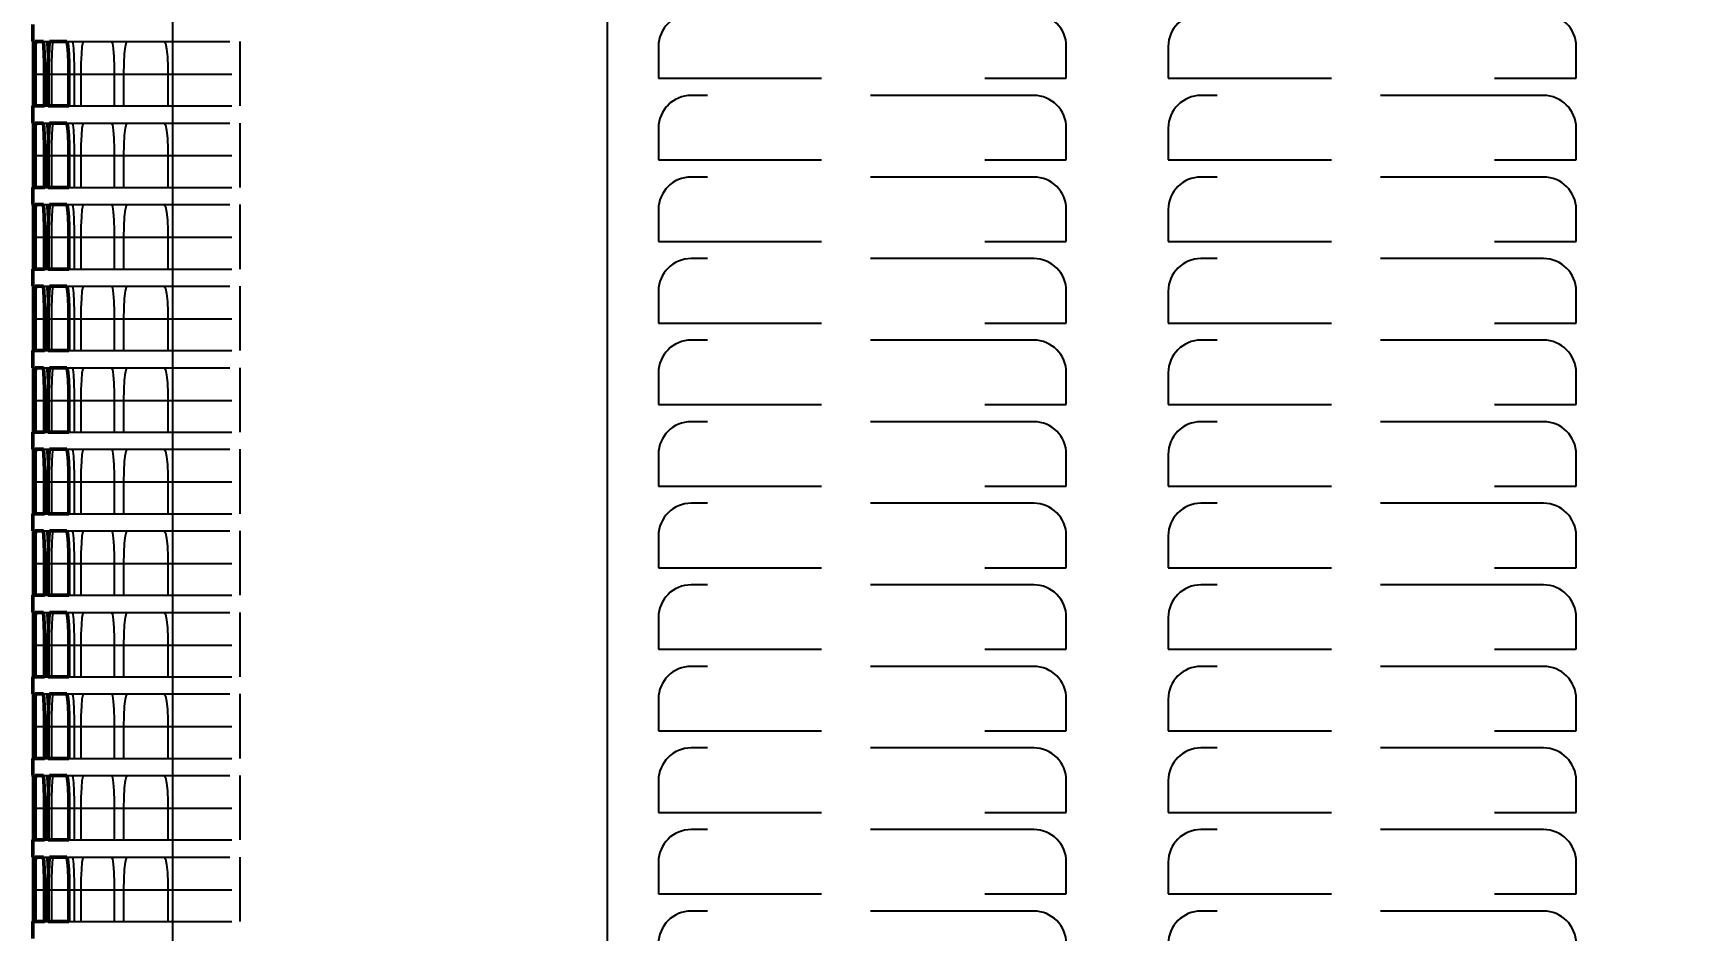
# Model space of a CAD drawing. Header units: inches. Extents: x -0.3 to 42.3, y 0 to 41.9.
# Drawn here: x -0.27 to 9.81, y 26.13 to 31.63 of the extents above; entities that cross this region are included whole.
import ezdxf

# ---------------------------------------------------------------- set-up
doc = ezdxf.new("R2010")
doc.units = ezdxf.units.IN
doc.header["$MEASUREMENT"] = 0
doc.linetypes.add('Dashed', pattern=[2, 1, -1])
for name, color, linetype, lineweight in [('AM_0', 7, 'Continuous', 50), ('AM_4', 3, 'Continuous', 25), ('AM_5', 3, 'Continuous', 25), ('AM_9', 6, 'Dashed', 25)]:
    doc.layers.add(name, color=color, linetype=linetype, lineweight=lineweight)
doc.dimstyles.get("Standard").update_dxf_attribs({"dimtxt": 0.18, "dimasz": 0.18, "dimexe": 0.18, "dimexo": 0.0625, "dimgap": 0.09, "dimtad": 0, "dimtih": 1, "dimtoh": 1, "dimdec": 4, "dimzin": 0, "dimdsep": 46, "dimtxsty": 'Standard', "dimcen": 0.09, "dimadec": 0, "dimazin": 0, "dimtfac": 1, "dimtdec": 4, "dimtofl": 0, "dimtmove": 0, "dimatfit": 3, "dimfxl": 1, "dimtolj": 1, "dimtzin": 0, "dimarcsym": 0})

# ---------------------------------------------------------------- blocks, each defined once
blk = doc.blocks.new('*D1')
at = {"layer": 'AM_5', "color": 0, "lineweight": -2}
for p, q in [((14.375, 41.75), (39.27, 41.75)), ((39.27, 39.75), (39.27, 27.51)), ((39.27, 2), (39.27, 14.24)), ((3.39, 0), (39.27, 0))]:
    blk.add_line(p, q, dxfattribs=at)
at = {"layer": 'AM_5', "color": 0}
for points in [[(39.603, 39.75), (38.937, 39.75), (39.27, 41.75)], [(38.937, 2), (39.603, 2), (39.27, 0)]]:
    blk.add_solid(points, dxfattribs=at)
at = {"layer": 'Defpoints', "color": 0}
for p in [(14.375, 41.75), (3.39, 0), (39.27, 0)]:
    blk.add_point(p, dxfattribs=at)
at = {"layer": 'AM_5', "color": 0, "insert": (39.27, 20.875), "char_height": 2, "attachment_point": 5, "rotation": 90}
blk.add_mtext('\\A1;41.75 in', dxfattribs=at)

msp = doc.modelspace()

# ---------------------------------------------------------------- linework, layer by layer
at = {"layer": 'AM_0'}
for p, q in [((-0.27, 31.686), (-0.27, 31.581)), ((-0.26742, 31.581), (-0.27, 31.581)), ((-0.20582, 31.581), (-0.25626, 31.581)), ((-0.06207, 31.581), (-0.16774, 31.581)), ((-0.26593, 31.186), (-0.26593, 31.381)), ((-0.25913, 31.381), (-0.25913, 31.186)), ((-0.19909, 31.186), (-0.19909, 31.381)), ((-0.17586, 31.381), (-0.17586, 31.186)), ((-0.05007, 31.186), (-0.05007, 31.381)), ((-0.27, 31.186), (-0.26593, 31.186)), ((-0.27, 31.186), (-0.27, 31.081)), ((-0.25913, 31.186), (-0.19909, 31.186)), ((-0.17586, 31.186), (-0.05007, 31.186)), ((-0.26742, 31.081), (-0.27, 31.081)), ((-0.20582, 31.081), (-0.25626, 31.081)), ((-0.06207, 31.081), (-0.16774, 31.081)), ((-0.26593, 30.686), (-0.26593, 30.881)), ((-0.25913, 30.881), (-0.25913, 30.686)), ((-0.19909, 30.686), (-0.19909, 30.881)), ((-0.17586, 30.881), (-0.17586, 30.686)), ((-0.05007, 30.686), (-0.05007, 30.881)), ((-0.27, 30.686), (-0.26593, 30.686)), ((-0.27, 30.686), (-0.27, 30.581)), ((-0.25913, 30.686), (-0.19909, 30.686)), ((-0.17586, 30.686), (-0.05007, 30.686)), ((-0.26742, 30.581), (-0.27, 30.581)), ((-0.20582, 30.581), (-0.25626, 30.581)), ((-0.06207, 30.581), (-0.16774, 30.581)), ((-0.26593, 30.186), (-0.26593, 30.381)), ((-0.25913, 30.381), (-0.25913, 30.186)), ((-0.19909, 30.186), (-0.19909, 30.381)), ((-0.17586, 30.381), (-0.17586, 30.186)), ((-0.05007, 30.186), (-0.05007, 30.381)), ((-0.27, 30.186), (-0.26593, 30.186)), ((-0.27, 30.186), (-0.27, 30.081)), ((-0.25913, 30.186), (-0.19909, 30.186)), ((-0.17586, 30.186), (-0.05007, 30.186)), ((-0.26742, 30.081), (-0.27, 30.081)), ((-0.20582, 30.081), (-0.25626, 30.081)), ((-0.06207, 30.081), (-0.16774, 30.081)), ((-0.26593, 29.686), (-0.26593, 29.881)), ((-0.25913, 29.881), (-0.25913, 29.686)), ((-0.19909, 29.686), (-0.19909, 29.881)), ((-0.17586, 29.881), (-0.17586, 29.686)), ((-0.05007, 29.686), (-0.05007, 29.881)), ((-0.27, 29.686), (-0.26593, 29.686)), ((-0.27, 29.686), (-0.27, 29.581)), ((-0.25913, 29.686), (-0.19909, 29.686)), ((-0.17586, 29.686), (-0.05007, 29.686)), ((-0.26742, 29.581), (-0.27, 29.581)), ((-0.20582, 29.581), (-0.25626, 29.581)), ((-0.06207, 29.581), (-0.16774, 29.581)), ((-0.26593, 29.186), (-0.26593, 29.381)), ((-0.25913, 29.381), (-0.25913, 29.186)), ((-0.19909, 29.186), (-0.19909, 29.381)), ((-0.17586, 29.381), (-0.17586, 29.186)), ((-0.05007, 29.186), (-0.05007, 29.381)), ((-0.27, 29.186), (-0.26593, 29.186)), ((-0.27, 29.186), (-0.27, 29.081)), ((-0.25913, 29.186), (-0.19909, 29.186)), ((-0.17586, 29.186), (-0.05007, 29.186)), ((-0.26742, 29.081), (-0.27, 29.081)), ((-0.20582, 29.081), (-0.25626, 29.081)), ((-0.06207, 29.081), (-0.16774, 29.081)), ((-0.26593, 28.686), (-0.26593, 28.881)), ((-0.25913, 28.881), (-0.25913, 28.686)), ((-0.19909, 28.686), (-0.19909, 28.881)), ((-0.17586, 28.881), (-0.17586, 28.686)), ((-0.05007, 28.686), (-0.05007, 28.881)), ((-0.27, 28.686), (-0.26593, 28.686)), ((-0.27, 28.686), (-0.27, 28.581)), ((-0.25913, 28.686), (-0.19909, 28.686)), ((-0.17586, 28.686), (-0.05007, 28.686)), ((-0.26742, 28.581), (-0.27, 28.581)), ((-0.20582, 28.581), (-0.25626, 28.581)), ((-0.06207, 28.581), (-0.16774, 28.581)), ((-0.26593, 28.186), (-0.26593, 28.381)), ((-0.25913, 28.381), (-0.25913, 28.186)), ((-0.19909, 28.186), (-0.19909, 28.381)), ((-0.17586, 28.381), (-0.17586, 28.186)), ((-0.05007, 28.186), (-0.05007, 28.381)), ((-0.27, 28.186), (-0.26593, 28.186)), ((-0.27, 28.186), (-0.27, 28.081)), ((-0.25913, 28.186), (-0.19909, 28.186)), ((-0.17586, 28.186), (-0.05007, 28.186)), ((-0.26742, 28.081), (-0.27, 28.081)), ((-0.20582, 28.081), (-0.25626, 28.081)), ((-0.06207, 28.081), (-0.16774, 28.081)), ((-0.26593, 27.686), (-0.26593, 27.881)), ((-0.25913, 27.881), (-0.25913, 27.686)), ((-0.19909, 27.686), (-0.19909, 27.881)), ((-0.17586, 27.881), (-0.17586, 27.686)), ((-0.05007, 27.686), (-0.05007, 27.881)), ((-0.27, 27.686), (-0.26593, 27.686)), ((-0.27, 27.686), (-0.27, 27.581)), ((-0.25913, 27.686), (-0.19909, 27.686)), ((-0.17586, 27.686), (-0.05007, 27.686)), ((-0.26742, 27.581), (-0.27, 27.581)), ((-0.20582, 27.581), (-0.25626, 27.581)), ((-0.06207, 27.581), (-0.16774, 27.581)), ((-0.26593, 27.186), (-0.26593, 27.381)), ((-0.25913, 27.381), (-0.25913, 27.186)), ((-0.19909, 27.186), (-0.19909, 27.381)), ((-0.17586, 27.381), (-0.17586, 27.186)), ((-0.05007, 27.186), (-0.05007, 27.381)), ((-0.27, 27.186), (-0.26593, 27.186)), ((-0.27, 27.186), (-0.27, 27.081)), ((-0.25913, 27.186), (-0.19909, 27.186)), ((-0.17586, 27.186), (-0.05007, 27.186)), ((-0.26742, 27.081), (-0.27, 27.081)), ((-0.20582, 27.081), (-0.25626, 27.081)), ((-0.06207, 27.081), (-0.16774, 27.081)), ((-0.26593, 26.686), (-0.26593, 26.881)), ((-0.25913, 26.881), (-0.25913, 26.686)), ((-0.19909, 26.686), (-0.19909, 26.881)), ((-0.17586, 26.881), (-0.17586, 26.686)), ((-0.05007, 26.686), (-0.05007, 26.881)), ((-0.27, 26.686), (-0.26593, 26.686)), ((-0.27, 26.686), (-0.27, 26.581)), ((-0.25913, 26.686), (-0.19909, 26.686)), ((-0.17586, 26.686), (-0.05007, 26.686)), ((-0.26742, 26.581), (-0.27, 26.581)), ((-0.20582, 26.581), (-0.25626, 26.581)), ((-0.06207, 26.581), (-0.16774, 26.581)), ((-0.26593, 26.186), (-0.26593, 26.381)), ((-0.25913, 26.381), (-0.25913, 26.186)), ((-0.19909, 26.186), (-0.19909, 26.381)), ((-0.17586, 26.381), (-0.17586, 26.186)), ((-0.05007, 26.186), (-0.05007, 26.381)), ((-0.27, 26.186), (-0.26593, 26.186)), ((-0.27, 26.186), (-0.27, 26.081)), ((-0.25913, 26.186), (-0.19909, 26.186)), ((-0.17586, 26.186), (-0.05007, 26.186))]:
    msp.add_line(p, q, dxfattribs=at)
for points in [[(-0.26593, 31.381), (-0.26603, 31.4472), (-0.26629, 31.50594), (-0.26667, 31.55059), (-0.26712, 31.57612), (-0.26742, 31.581)], [(-0.25626, 31.581), (-0.25725, 31.56972), (-0.25809, 31.53717), (-0.25871, 31.487), (-0.25906, 31.42488), (-0.25913, 31.381)], [(-0.19909, 31.381), (-0.19947, 31.44717), (-0.20059, 31.50588), (-0.20229, 31.55053), (-0.20437, 31.5761), (-0.20582, 31.581)], [(-0.16774, 31.581), (-0.17047, 31.56971), (-0.17286, 31.53711), (-0.17465, 31.48689), (-0.17567, 31.42475), (-0.17586, 31.381)], [(-0.05007, 31.381), (-0.05075, 31.44711), (-0.05272, 31.50577), (-0.05573, 31.55042), (-0.05944, 31.57604), (-0.06207, 31.581)], [(-0.26593, 30.881), (-0.26603, 30.9472), (-0.26629, 31.00594), (-0.26667, 31.05059), (-0.26712, 31.07612), (-0.26742, 31.081)], [(-0.25626, 31.081), (-0.25725, 31.06972), (-0.25809, 31.03717), (-0.25871, 30.987), (-0.25906, 30.92488), (-0.25913, 30.881)], [(-0.19909, 30.881), (-0.19947, 30.94717), (-0.20059, 31.00588), (-0.20229, 31.05053), (-0.20437, 31.0761), (-0.20582, 31.081)], [(-0.16774, 31.081), (-0.17047, 31.06971), (-0.17286, 31.03711), (-0.17465, 30.98689), (-0.17567, 30.92475), (-0.17586, 30.881)], [(-0.05007, 30.881), (-0.05075, 30.94711), (-0.05272, 31.00577), (-0.05573, 31.05042), (-0.05944, 31.07604), (-0.06207, 31.081)], [(-0.26593, 30.381), (-0.26603, 30.4472), (-0.26629, 30.50594), (-0.26667, 30.55059), (-0.26712, 30.57612), (-0.26742, 30.581)], [(-0.25626, 30.581), (-0.25725, 30.56972), (-0.25809, 30.53717), (-0.25871, 30.487), (-0.25906, 30.42488), (-0.25913, 30.381)], [(-0.19909, 30.381), (-0.19947, 30.44717), (-0.20059, 30.50588), (-0.20229, 30.55053), (-0.20437, 30.5761), (-0.20582, 30.581)], [(-0.16774, 30.581), (-0.17047, 30.56971), (-0.17286, 30.53711), (-0.17465, 30.48689), (-0.17567, 30.42475), (-0.17586, 30.381)], [(-0.05007, 30.381), (-0.05075, 30.44711), (-0.05272, 30.50577), (-0.05573, 30.55042), (-0.05944, 30.57604), (-0.06207, 30.581)], [(-0.26593, 29.881), (-0.26603, 29.9472), (-0.26629, 30.00594), (-0.26667, 30.05059), (-0.26712, 30.07612), (-0.26742, 30.081)], [(-0.25626, 30.081), (-0.25725, 30.06972), (-0.25809, 30.03717), (-0.25871, 29.987), (-0.25906, 29.92488), (-0.25913, 29.881)], [(-0.19909, 29.881), (-0.19947, 29.94717), (-0.20059, 30.00588), (-0.20229, 30.05053), (-0.20437, 30.0761), (-0.20582, 30.081)], [(-0.16774, 30.081), (-0.17047, 30.06971), (-0.17286, 30.03711), (-0.17465, 29.98689), (-0.17567, 29.92475), (-0.17586, 29.881)], [(-0.05007, 29.881), (-0.05075, 29.94711), (-0.05272, 30.00577), (-0.05573, 30.05042), (-0.05944, 30.07604), (-0.06207, 30.081)], [(-0.26593, 29.381), (-0.26603, 29.4472), (-0.26629, 29.50594), (-0.26667, 29.55059), (-0.26712, 29.57612), (-0.26742, 29.581)], [(-0.25626, 29.581), (-0.25725, 29.56972), (-0.25809, 29.53717), (-0.25871, 29.487), (-0.25906, 29.42488), (-0.25913, 29.381)], [(-0.19909, 29.381), (-0.19947, 29.44717), (-0.20059, 29.50588), (-0.20229, 29.55053), (-0.20437, 29.5761), (-0.20582, 29.581)], [(-0.16774, 29.581), (-0.17047, 29.56971), (-0.17286, 29.53711), (-0.17465, 29.48689), (-0.17567, 29.42475), (-0.17586, 29.381)], [(-0.05007, 29.381), (-0.05075, 29.44711), (-0.05272, 29.50577), (-0.05573, 29.55042), (-0.05944, 29.57604), (-0.06207, 29.581)], [(-0.26593, 28.881), (-0.26603, 28.9472), (-0.26629, 29.00594), (-0.26667, 29.05059), (-0.26712, 29.07612), (-0.26742, 29.081)], [(-0.25626, 29.081), (-0.25725, 29.06972), (-0.25809, 29.03717), (-0.25871, 28.987), (-0.25906, 28.92488), (-0.25913, 28.881)], [(-0.19909, 28.881), (-0.19947, 28.94717), (-0.20059, 29.00588), (-0.20229, 29.05053), (-0.20437, 29.0761), (-0.20582, 29.081)], [(-0.16774, 29.081), (-0.17047, 29.06971), (-0.17286, 29.03711), (-0.17465, 28.98689), (-0.17567, 28.92475), (-0.17586, 28.881)], [(-0.05007, 28.881), (-0.05075, 28.94711), (-0.05272, 29.00577), (-0.05573, 29.05042), (-0.05944, 29.07604), (-0.06207, 29.081)], [(-0.26593, 28.381), (-0.26603, 28.4472), (-0.26629, 28.50594), (-0.26667, 28.55059), (-0.26712, 28.57612), (-0.26742, 28.581)], [(-0.25626, 28.581), (-0.25725, 28.56972), (-0.25809, 28.53717), (-0.25871, 28.487), (-0.25906, 28.42488), (-0.25913, 28.381)], [(-0.19909, 28.381), (-0.19947, 28.44717), (-0.20059, 28.50588), (-0.20229, 28.55053), (-0.20437, 28.5761), (-0.20582, 28.581)], [(-0.16774, 28.581), (-0.17047, 28.56971), (-0.17286, 28.53711), (-0.17465, 28.48689), (-0.17567, 28.42475), (-0.17586, 28.381)], [(-0.05007, 28.381), (-0.05075, 28.44711), (-0.05272, 28.50577), (-0.05573, 28.55042), (-0.05944, 28.57604), (-0.06207, 28.581)], [(-0.26593, 27.881), (-0.26603, 27.9472), (-0.26629, 28.00594), (-0.26667, 28.05059), (-0.26712, 28.07612), (-0.26742, 28.081)], [(-0.25626, 28.081), (-0.25725, 28.06972), (-0.25809, 28.03717), (-0.25871, 27.987), (-0.25906, 27.92488), (-0.25913, 27.881)], [(-0.19909, 27.881), (-0.19947, 27.94717), (-0.20059, 28.00588), (-0.20229, 28.05053), (-0.20437, 28.0761), (-0.20582, 28.081)], [(-0.16774, 28.081), (-0.17047, 28.06971), (-0.17286, 28.03711), (-0.17465, 27.98689), (-0.17567, 27.92475), (-0.17586, 27.881)], [(-0.05007, 27.881), (-0.05075, 27.94711), (-0.05272, 28.00577), (-0.05573, 28.05042), (-0.05944, 28.07604), (-0.06207, 28.081)], [(-0.26593, 27.381), (-0.26603, 27.4472), (-0.26629, 27.50594), (-0.26667, 27.55059), (-0.26712, 27.57612), (-0.26742, 27.581)], [(-0.25626, 27.581), (-0.25725, 27.56972), (-0.25809, 27.53717), (-0.25871, 27.487), (-0.25906, 27.42488), (-0.25913, 27.381)], [(-0.19909, 27.381), (-0.19947, 27.44717), (-0.20059, 27.50588), (-0.20229, 27.55053), (-0.20437, 27.5761), (-0.20582, 27.581)], [(-0.16774, 27.581), (-0.17047, 27.56971), (-0.17286, 27.53711), (-0.17465, 27.48689), (-0.17567, 27.42475), (-0.17586, 27.381)], [(-0.05007, 27.381), (-0.05075, 27.44711), (-0.05272, 27.50577), (-0.05573, 27.55042), (-0.05944, 27.57604), (-0.06207, 27.581)], [(-0.26593, 26.881), (-0.26603, 26.9472), (-0.26629, 27.00594), (-0.26667, 27.05059), (-0.26712, 27.07612), (-0.26742, 27.081)], [(-0.25626, 27.081), (-0.25725, 27.06972), (-0.25809, 27.03717), (-0.25871, 26.987), (-0.25906, 26.92488), (-0.25913, 26.881)], [(-0.19909, 26.881), (-0.19947, 26.94717), (-0.20059, 27.00588), (-0.20229, 27.05053), (-0.20437, 27.0761), (-0.20582, 27.081)], [(-0.16774, 27.081), (-0.17047, 27.06971), (-0.17286, 27.03711), (-0.17465, 26.98689), (-0.17567, 26.92475), (-0.17586, 26.881)], [(-0.05007, 26.881), (-0.05075, 26.94711), (-0.05272, 27.00577), (-0.05573, 27.05042), (-0.05944, 27.07604), (-0.06207, 27.081)], [(-0.26593, 26.381), (-0.26603, 26.4472), (-0.26629, 26.50594), (-0.26667, 26.55059), (-0.26712, 26.57612), (-0.26742, 26.581)], [(-0.25626, 26.581), (-0.25725, 26.56972), (-0.25809, 26.53717), (-0.25871, 26.487), (-0.25906, 26.42488), (-0.25913, 26.381)], [(-0.19909, 26.381), (-0.19947, 26.44717), (-0.20059, 26.50588), (-0.20229, 26.55053), (-0.20437, 26.5761), (-0.20582, 26.581)], [(-0.16774, 26.581), (-0.17047, 26.56971), (-0.17286, 26.53711), (-0.17465, 26.48689), (-0.17567, 26.42475), (-0.17586, 26.381)], [(-0.05007, 26.381), (-0.05075, 26.44711), (-0.05272, 26.50577), (-0.05573, 26.55042), (-0.05944, 26.57604), (-0.06207, 26.581)]]:
    msp.add_lwpolyline(points, dxfattribs=at)
at = {"layer": 'AM_4'}
for p, q in [((0.58584, 41.15), (0.58584, 14.69)), ((3.2489, 41.15), (3.2489, 14.69)), ((-0.25913, 31.381), (-0.19909, 31.381)), ((-0.17586, 31.381), (-0.05007, 31.381)), ((-0.25913, 30.881), (-0.19909, 30.881)), ((-0.17586, 30.881), (-0.05007, 30.881)), ((-0.25913, 30.381), (-0.19909, 30.381)), ((-0.17586, 30.381), (-0.05007, 30.381)), ((-0.25913, 29.881), (-0.19909, 29.881)), ((-0.17586, 29.881), (-0.05007, 29.881)), ((-0.25913, 29.381), (-0.19909, 29.381)), ((-0.17586, 29.381), (-0.05007, 29.381)), ((-0.25913, 28.881), (-0.19909, 28.881)), ((-0.17586, 28.881), (-0.05007, 28.881)), ((-0.25913, 28.381), (-0.19909, 28.381)), ((-0.17586, 28.381), (-0.05007, 28.381)), ((-0.25913, 27.881), (-0.19909, 27.881)), ((-0.17586, 27.881), (-0.05007, 27.881)), ((-0.25913, 27.381), (-0.19909, 27.381)), ((-0.17586, 27.381), (-0.05007, 27.381)), ((-0.25913, 26.881), (-0.19909, 26.881)), ((-0.17586, 26.881), (-0.05007, 26.881)), ((-0.25913, 26.381), (-0.19909, 26.381)), ((-0.17586, 26.381), (-0.05007, 26.381))]:
    msp.add_line(p, q, dxfattribs=at)
at = {"layer": 'AM_9'}
for p, q in [((3.2489, 41.15), (3.2489, 1.69)), ((-0.26742, 31.581), (-0.25626, 31.581)), ((-0.20582, 31.581), (-0.16774, 31.581)), ((-0.06207, 31.581), (1, 31.581)), ((1, 31.186), (1, 31.581)), ((3.564, 31.55), (3.564, 31.355)), ((6.064, 31.355), (6.064, 31.55)), ((6.689, 31.55), (6.689, 31.355)), ((9.189, 31.355), (9.189, 31.55)), ((-0.26593, 31.381), (-0.25913, 31.381)), ((-0.26035, 31.381), (-0.26035, 31.186)), ((-0.25075, 31.186), (-0.25075, 31.381)), ((-0.19909, 31.381), (-0.17586, 31.381)), ((-0.17953, 31.381), (-0.17953, 31.186)), ((-0.15351, 31.186), (-0.15351, 31.381)), ((-0.05007, 31.381), (1, 31.381)), ((-0.01649, 31.381), (-0.01649, 31.186)), ((0.026, 31.186), (0.026, 31.381)), ((0.22909, 31.381), (0.22909, 31.186)), ((0.28815, 31.186), (0.28815, 31.381)), ((0.55774, 31.381), (0.55774, 31.186)), ((3.564, 31.355), (6.064, 31.355)), ((6.689, 31.355), (9.189, 31.355)), ((-0.26593, 31.186), (-0.25913, 31.186)), ((-0.19909, 31.186), (-0.17586, 31.186)), ((-0.05007, 31.186), (1, 31.186)), ((5.864, 31.25), (3.764, 31.25)), ((8.989, 31.25), (6.889, 31.25)), ((-0.26742, 31.081), (-0.25626, 31.081)), ((-0.20582, 31.081), (-0.16774, 31.081)), ((-0.06207, 31.081), (1, 31.081)), ((1, 30.686), (1, 31.081)), ((3.564, 31.05), (3.564, 30.855)), ((6.064, 30.855), (6.064, 31.05)), ((6.689, 31.05), (6.689, 30.855)), ((9.189, 30.855), (9.189, 31.05)), ((-0.26593, 30.881), (-0.25913, 30.881)), ((-0.26035, 30.881), (-0.26035, 30.686)), ((-0.25075, 30.686), (-0.25075, 30.881)), ((-0.19909, 30.881), (-0.17586, 30.881)), ((-0.17953, 30.881), (-0.17953, 30.686)), ((-0.15351, 30.686), (-0.15351, 30.881)), ((-0.05007, 30.881), (1, 30.881)), ((-0.01649, 30.881), (-0.01649, 30.686)), ((0.026, 30.686), (0.026, 30.881)), ((0.22909, 30.881), (0.22909, 30.686)), ((0.28815, 30.686), (0.28815, 30.881)), ((0.55774, 30.881), (0.55774, 30.686)), ((3.564, 30.855), (6.064, 30.855)), ((6.689, 30.855), (9.189, 30.855)), ((-0.26593, 30.686), (-0.25913, 30.686)), ((-0.19909, 30.686), (-0.17586, 30.686)), ((-0.05007, 30.686), (1, 30.686)), ((5.864, 30.75), (3.764, 30.75)), ((8.989, 30.75), (6.889, 30.75)), ((-0.26742, 30.581), (-0.25626, 30.581)), ((-0.20582, 30.581), (-0.16774, 30.581)), ((-0.06207, 30.581), (1, 30.581)), ((1, 30.186), (1, 30.581)), ((3.564, 30.55), (3.564, 30.355)), ((6.064, 30.355), (6.064, 30.55)), ((6.689, 30.55), (6.689, 30.355)), ((9.189, 30.355), (9.189, 30.55)), ((-0.26593, 30.381), (-0.25913, 30.381)), ((-0.26035, 30.381), (-0.26035, 30.186)), ((-0.25075, 30.186), (-0.25075, 30.381)), ((-0.19909, 30.381), (-0.17586, 30.381)), ((-0.17953, 30.381), (-0.17953, 30.186)), ((-0.15351, 30.186), (-0.15351, 30.381)), ((-0.05007, 30.381), (1, 30.381)), ((-0.01649, 30.381), (-0.01649, 30.186)), ((0.026, 30.186), (0.026, 30.381)), ((0.22909, 30.381), (0.22909, 30.186)), ((0.28815, 30.186), (0.28815, 30.381)), ((0.55774, 30.381), (0.55774, 30.186)), ((3.564, 30.355), (6.064, 30.355)), ((6.689, 30.355), (9.189, 30.355)), ((-0.26593, 30.186), (-0.25913, 30.186)), ((-0.19909, 30.186), (-0.17586, 30.186)), ((-0.05007, 30.186), (1, 30.186)), ((5.864, 30.25), (3.764, 30.25)), ((8.989, 30.25), (6.889, 30.25)), ((-0.26742, 30.081), (-0.25626, 30.081)), ((-0.20582, 30.081), (-0.16774, 30.081)), ((-0.06207, 30.081), (1, 30.081)), ((1, 29.686), (1, 30.081)), ((3.564, 30.05), (3.564, 29.855)), ((6.064, 29.855), (6.064, 30.05)), ((6.689, 30.05), (6.689, 29.855)), ((9.189, 29.855), (9.189, 30.05)), ((-0.26593, 29.881), (-0.25913, 29.881)), ((-0.26035, 29.881), (-0.26035, 29.686)), ((-0.25075, 29.686), (-0.25075, 29.881)), ((-0.19909, 29.881), (-0.17586, 29.881)), ((-0.17953, 29.881), (-0.17953, 29.686)), ((-0.15351, 29.686), (-0.15351, 29.881)), ((-0.05007, 29.881), (1, 29.881)), ((-0.01649, 29.881), (-0.01649, 29.686)), ((0.026, 29.686), (0.026, 29.881)), ((0.22909, 29.881), (0.22909, 29.686)), ((0.28815, 29.686), (0.28815, 29.881)), ((0.55774, 29.881), (0.55774, 29.686)), ((3.564, 29.855), (6.064, 29.855)), ((6.689, 29.855), (9.189, 29.855)), ((5.864, 29.75), (3.764, 29.75)), ((8.989, 29.75), (6.889, 29.75)), ((-0.26593, 29.686), (-0.25913, 29.686)), ((-0.19909, 29.686), (-0.17586, 29.686)), ((-0.05007, 29.686), (1, 29.686)), ((-0.26742, 29.581), (-0.25626, 29.581)), ((-0.20582, 29.581), (-0.16774, 29.581)), ((-0.06207, 29.581), (1, 29.581)), ((1, 29.186), (1, 29.581)), ((3.564, 29.55), (3.564, 29.355)), ((6.064, 29.355), (6.064, 29.55)), ((6.689, 29.55), (6.689, 29.355)), ((9.189, 29.355), (9.189, 29.55)), ((-0.26593, 29.381), (-0.25913, 29.381)), ((-0.26035, 29.381), (-0.26035, 29.186)), ((-0.25075, 29.186), (-0.25075, 29.381)), ((-0.19909, 29.381), (-0.17586, 29.381)), ((-0.17953, 29.381), (-0.17953, 29.186)), ((-0.15351, 29.186), (-0.15351, 29.381)), ((-0.05007, 29.381), (1, 29.381)), ((-0.01649, 29.381), (-0.01649, 29.186)), ((0.026, 29.186), (0.026, 29.381)), ((0.22909, 29.381), (0.22909, 29.186)), ((0.28815, 29.186), (0.28815, 29.381)), ((0.55774, 29.381), (0.55774, 29.186)), ((3.564, 29.355), (6.064, 29.355)), ((6.689, 29.355), (9.189, 29.355)), ((5.864, 29.25), (3.764, 29.25)), ((8.989, 29.25), (6.889, 29.25)), ((-0.26593, 29.186), (-0.25913, 29.186)), ((-0.19909, 29.186), (-0.17586, 29.186)), ((-0.05007, 29.186), (1, 29.186)), ((-0.26742, 29.081), (-0.25626, 29.081)), ((-0.20582, 29.081), (-0.16774, 29.081)), ((-0.06207, 29.081), (1, 29.081)), ((1, 28.686), (1, 29.081)), ((3.564, 29.05), (3.564, 28.855)), ((6.064, 28.855), (6.064, 29.05)), ((6.689, 29.05), (6.689, 28.855)), ((9.189, 28.855), (9.189, 29.05)), ((-0.26593, 28.881), (-0.25913, 28.881)), ((-0.26035, 28.881), (-0.26035, 28.686)), ((-0.25075, 28.686), (-0.25075, 28.881)), ((-0.19909, 28.881), (-0.17586, 28.881)), ((-0.17953, 28.881), (-0.17953, 28.686)), ((-0.15351, 28.686), (-0.15351, 28.881)), ((-0.05007, 28.881), (1, 28.881)), ((-0.01649, 28.881), (-0.01649, 28.686)), ((0.026, 28.686), (0.026, 28.881)), ((0.22909, 28.881), (0.22909, 28.686)), ((0.28815, 28.686), (0.28815, 28.881)), ((0.55774, 28.881), (0.55774, 28.686)), ((3.564, 28.855), (6.064, 28.855)), ((6.689, 28.855), (9.189, 28.855)), ((5.864, 28.75), (3.764, 28.75)), ((8.989, 28.75), (6.889, 28.75)), ((-0.26593, 28.686), (-0.25913, 28.686)), ((-0.19909, 28.686), (-0.17586, 28.686)), ((-0.05007, 28.686), (1, 28.686)), ((-0.26742, 28.581), (-0.25626, 28.581)), ((-0.20582, 28.581), (-0.16774, 28.581)), ((-0.06207, 28.581), (1, 28.581)), ((1, 28.186), (1, 28.581)), ((3.564, 28.55), (3.564, 28.355)), ((6.064, 28.355), (6.064, 28.55)), ((6.689, 28.55), (6.689, 28.355)), ((9.189, 28.355), (9.189, 28.55)), ((-0.26593, 28.381), (-0.25913, 28.381)), ((-0.26035, 28.381), (-0.26035, 28.186)), ((-0.25075, 28.186), (-0.25075, 28.381)), ((-0.19909, 28.381), (-0.17586, 28.381)), ((-0.17953, 28.381), (-0.17953, 28.186)), ((-0.15351, 28.186), (-0.15351, 28.381)), ((-0.05007, 28.381), (1, 28.381)), ((-0.01649, 28.381), (-0.01649, 28.186)), ((0.026, 28.186), (0.026, 28.381)), ((0.22909, 28.381), (0.22909, 28.186)), ((0.28815, 28.186), (0.28815, 28.381)), ((0.55774, 28.381), (0.55774, 28.186)), ((3.564, 28.355), (6.064, 28.355)), ((6.689, 28.355), (9.189, 28.355)), ((5.864, 28.25), (3.764, 28.25)), ((8.989, 28.25), (6.889, 28.25)), ((-0.26593, 28.186), (-0.25913, 28.186)), ((-0.19909, 28.186), (-0.17586, 28.186)), ((-0.05007, 28.186), (1, 28.186)), ((-0.26742, 28.081), (-0.25626, 28.081)), ((-0.20582, 28.081), (-0.16774, 28.081)), ((-0.06207, 28.081), (1, 28.081)), ((1, 27.686), (1, 28.081)), ((3.564, 28.05), (3.564, 27.855)), ((6.064, 27.855), (6.064, 28.05)), ((6.689, 28.05), (6.689, 27.855)), ((9.189, 27.855), (9.189, 28.05)), ((-0.26593, 27.881), (-0.25913, 27.881)), ((-0.26035, 27.881), (-0.26035, 27.686)), ((-0.25075, 27.686), (-0.25075, 27.881)), ((-0.19909, 27.881), (-0.17586, 27.881)), ((-0.17953, 27.881), (-0.17953, 27.686)), ((-0.15351, 27.686), (-0.15351, 27.881)), ((-0.05007, 27.881), (1, 27.881)), ((-0.01649, 27.881), (-0.01649, 27.686)), ((0.026, 27.686), (0.026, 27.881)), ((0.22909, 27.881), (0.22909, 27.686)), ((0.28815, 27.686), (0.28815, 27.881)), ((0.55774, 27.881), (0.55774, 27.686)), ((3.564, 27.855), (6.064, 27.855)), ((6.689, 27.855), (9.189, 27.855)), ((5.864, 27.75), (3.764, 27.75)), ((8.989, 27.75), (6.889, 27.75)), ((-0.26593, 27.686), (-0.25913, 27.686)), ((-0.19909, 27.686), (-0.17586, 27.686)), ((-0.05007, 27.686), (1, 27.686)), ((-0.26742, 27.581), (-0.25626, 27.581)), ((-0.20582, 27.581), (-0.16774, 27.581)), ((-0.06207, 27.581), (1, 27.581)), ((1, 27.186), (1, 27.581)), ((3.564, 27.55), (3.564, 27.355)), ((6.064, 27.355), (6.064, 27.55)), ((6.689, 27.55), (6.689, 27.355)), ((9.189, 27.355), (9.189, 27.55)), ((-0.26593, 27.381), (-0.25913, 27.381)), ((-0.26035, 27.381), (-0.26035, 27.186)), ((-0.25075, 27.186), (-0.25075, 27.381)), ((-0.19909, 27.381), (-0.17586, 27.381)), ((-0.17953, 27.381), (-0.17953, 27.186)), ((-0.15351, 27.186), (-0.15351, 27.381)), ((-0.05007, 27.381), (1, 27.381)), ((-0.01649, 27.381), (-0.01649, 27.186)), ((0.026, 27.186), (0.026, 27.381)), ((0.22909, 27.381), (0.22909, 27.186)), ((0.28815, 27.186), (0.28815, 27.381)), ((0.55774, 27.381), (0.55774, 27.186)), ((3.564, 27.355), (6.064, 27.355)), ((6.689, 27.355), (9.189, 27.355)), ((5.864, 27.25), (3.764, 27.25)), ((8.989, 27.25), (6.889, 27.25)), ((-0.26593, 27.186), (-0.25913, 27.186)), ((-0.19909, 27.186), (-0.17586, 27.186)), ((-0.05007, 27.186), (1, 27.186)), ((-0.26742, 27.081), (-0.25626, 27.081)), ((-0.20582, 27.081), (-0.16774, 27.081)), ((-0.06207, 27.081), (1, 27.081)), ((1, 26.686), (1, 27.081)), ((3.564, 27.05), (3.564, 26.855)), ((6.064, 26.855), (6.064, 27.05)), ((6.689, 27.05), (6.689, 26.855)), ((9.189, 26.855), (9.189, 27.05)), ((-0.26593, 26.881), (-0.25913, 26.881)), ((-0.26035, 26.881), (-0.26035, 26.686)), ((-0.25075, 26.686), (-0.25075, 26.881)), ((-0.19909, 26.881), (-0.17586, 26.881)), ((-0.17953, 26.881), (-0.17953, 26.686)), ((-0.15351, 26.686), (-0.15351, 26.881)), ((-0.05007, 26.881), (1, 26.881)), ((-0.01649, 26.881), (-0.01649, 26.686)), ((0.026, 26.686), (0.026, 26.881)), ((0.22909, 26.881), (0.22909, 26.686)), ((0.28815, 26.686), (0.28815, 26.881)), ((0.55774, 26.881), (0.55774, 26.686)), ((3.564, 26.855), (6.064, 26.855)), ((6.689, 26.855), (9.189, 26.855)), ((5.864, 26.75), (3.764, 26.75)), ((8.989, 26.75), (6.889, 26.75)), ((-0.26593, 26.686), (-0.25913, 26.686)), ((-0.19909, 26.686), (-0.17586, 26.686)), ((-0.05007, 26.686), (1, 26.686)), ((-0.26742, 26.581), (-0.25626, 26.581)), ((-0.20582, 26.581), (-0.16774, 26.581)), ((-0.06207, 26.581), (1, 26.581)), ((1, 26.186), (1, 26.581)), ((3.564, 26.55), (3.564, 26.355)), ((6.064, 26.355), (6.064, 26.55)), ((6.689, 26.55), (6.689, 26.355)), ((9.189, 26.355), (9.189, 26.55)), ((-0.26593, 26.381), (-0.25913, 26.381)), ((-0.26035, 26.381), (-0.26035, 26.186)), ((-0.25075, 26.186), (-0.25075, 26.381)), ((-0.19909, 26.381), (-0.17586, 26.381)), ((-0.17953, 26.381), (-0.17953, 26.186)), ((-0.15351, 26.186), (-0.15351, 26.381)), ((-0.05007, 26.381), (1, 26.381)), ((-0.01649, 26.381), (-0.01649, 26.186)), ((0.026, 26.186), (0.026, 26.381)), ((0.22909, 26.381), (0.22909, 26.186)), ((0.28815, 26.186), (0.28815, 26.381)), ((0.55774, 26.381), (0.55774, 26.186)), ((3.564, 26.355), (6.064, 26.355)), ((6.689, 26.355), (9.189, 26.355)), ((5.864, 26.25), (3.764, 26.25)), ((8.989, 26.25), (6.889, 26.25)), ((-0.26593, 26.186), (-0.25913, 26.186)), ((-0.19909, 26.186), (-0.17586, 26.186)), ((-0.05007, 26.186), (1, 26.186))]:
    msp.add_line(p, q, dxfattribs=at)
for points in [[(-0.26273, 31.581), (-0.26198, 31.56972), (-0.26128, 31.53717), (-0.26073, 31.487), (-0.26041, 31.42489), (-0.26035, 31.381)], [(-0.25075, 31.381), (-0.25055, 31.44719), (-0.24996, 31.50592), (-0.24902, 31.55057), (-0.24784, 31.57611), (-0.24699, 31.581)], [(-0.18716, 31.581), (-0.18467, 31.56971), (-0.18243, 31.53712), (-0.18071, 31.4869), (-0.17972, 31.42476), (-0.17953, 31.381)], [(-0.15351, 31.381), (-0.15301, 31.44715), (-0.15156, 31.50585), (-0.14931, 31.5505), (-0.1465, 31.57608), (-0.14448, 31.581)], [(-0.0294, 31.581), (-0.02516, 31.56969), (-0.02136, 31.53702), (-0.01846, 31.4867), (-0.01681, 31.42451), (-0.01649, 31.381)], [(0.026, 31.381), (0.0268, 31.44708), (0.0291, 31.5057), (0.03265, 31.55035), (0.0371, 31.57601), (0.0403, 31.581)], [(0.21089, 31.581), (0.21689, 31.56965), (0.22225, 31.53686), (0.22634, 31.48638), (0.22866, 31.42412), (0.22909, 31.381)], [(0.28815, 31.381), (0.28924, 31.44697), (0.29239, 31.5055), (0.29725, 31.55014), (0.30334, 31.57592), (0.30776, 31.581)], [(0.5342, 31.581), (0.54199, 31.5696), (0.54894, 31.53665), (0.55421, 31.48596), (0.55719, 31.42359), (0.55774, 31.381)], [(-0.26273, 31.081), (-0.26198, 31.06972), (-0.26128, 31.03717), (-0.26073, 30.987), (-0.26041, 30.92489), (-0.26035, 30.881)], [(-0.25075, 30.881), (-0.25055, 30.94719), (-0.24996, 31.00592), (-0.24902, 31.05057), (-0.24784, 31.07611), (-0.24699, 31.081)], [(-0.18716, 31.081), (-0.18467, 31.06971), (-0.18243, 31.03712), (-0.18071, 30.9869), (-0.17972, 30.92476), (-0.17953, 30.881)], [(-0.15351, 30.881), (-0.15301, 30.94715), (-0.15156, 31.00585), (-0.14931, 31.0505), (-0.1465, 31.07608), (-0.14448, 31.081)], [(-0.0294, 31.081), (-0.02516, 31.06969), (-0.02136, 31.03702), (-0.01846, 30.9867), (-0.01681, 30.92451), (-0.01649, 30.881)], [(0.026, 30.881), (0.0268, 30.94708), (0.0291, 31.0057), (0.03265, 31.05035), (0.0371, 31.07601), (0.0403, 31.081)], [(0.21089, 31.081), (0.21689, 31.06965), (0.22225, 31.03686), (0.22634, 30.98638), (0.22866, 30.92412), (0.22909, 30.881)], [(0.28815, 30.881), (0.28924, 30.94697), (0.29239, 31.0055), (0.29725, 31.05014), (0.30334, 31.07592), (0.30776, 31.081)], [(0.5342, 31.081), (0.54199, 31.0696), (0.54894, 31.03665), (0.55421, 30.98596), (0.55719, 30.92359), (0.55774, 30.881)], [(-0.26273, 30.581), (-0.26198, 30.56972), (-0.26128, 30.53717), (-0.26073, 30.487), (-0.26041, 30.42489), (-0.26035, 30.381)], [(-0.25075, 30.381), (-0.25055, 30.44719), (-0.24996, 30.50592), (-0.24902, 30.55057), (-0.24784, 30.57611), (-0.24699, 30.581)], [(-0.18716, 30.581), (-0.18467, 30.56971), (-0.18243, 30.53712), (-0.18071, 30.4869), (-0.17972, 30.42476), (-0.17953, 30.381)], [(-0.15351, 30.381), (-0.15301, 30.44715), (-0.15156, 30.50585), (-0.14931, 30.5505), (-0.1465, 30.57608), (-0.14448, 30.581)], [(-0.0294, 30.581), (-0.02516, 30.56969), (-0.02136, 30.53702), (-0.01846, 30.4867), (-0.01681, 30.42451), (-0.01649, 30.381)], [(0.026, 30.381), (0.0268, 30.44708), (0.0291, 30.5057), (0.03265, 30.55035), (0.0371, 30.57601), (0.0403, 30.581)], [(0.21089, 30.581), (0.21689, 30.56965), (0.22225, 30.53686), (0.22634, 30.48638), (0.22866, 30.42412), (0.22909, 30.381)], [(0.28815, 30.381), (0.28924, 30.44697), (0.29239, 30.5055), (0.29725, 30.55014), (0.30334, 30.57592), (0.30776, 30.581)], [(0.5342, 30.581), (0.54199, 30.5696), (0.54894, 30.53665), (0.55421, 30.48596), (0.55719, 30.42359), (0.55774, 30.381)], [(-0.26273, 30.081), (-0.26198, 30.06972), (-0.26128, 30.03717), (-0.26073, 29.987), (-0.26041, 29.92489), (-0.26035, 29.881)], [(-0.25075, 29.881), (-0.25055, 29.94719), (-0.24996, 30.00592), (-0.24902, 30.05057), (-0.24784, 30.07611), (-0.24699, 30.081)], [(-0.18716, 30.081), (-0.18467, 30.06971), (-0.18243, 30.03712), (-0.18071, 29.9869), (-0.17972, 29.92476), (-0.17953, 29.881)], [(-0.15351, 29.881), (-0.15301, 29.94715), (-0.15156, 30.00585), (-0.14931, 30.0505), (-0.1465, 30.07608), (-0.14448, 30.081)], [(-0.0294, 30.081), (-0.02516, 30.06969), (-0.02136, 30.03702), (-0.01846, 29.9867), (-0.01681, 29.92451), (-0.01649, 29.881)], [(0.026, 29.881), (0.0268, 29.94708), (0.0291, 30.0057), (0.03265, 30.05035), (0.0371, 30.07601), (0.0403, 30.081)], [(0.21089, 30.081), (0.21689, 30.06965), (0.22225, 30.03686), (0.22634, 29.98638), (0.22866, 29.92412), (0.22909, 29.881)], [(0.28815, 29.881), (0.28924, 29.94697), (0.29239, 30.0055), (0.29725, 30.05014), (0.30334, 30.07592), (0.30776, 30.081)], [(0.5342, 30.081), (0.54199, 30.0696), (0.54894, 30.03665), (0.55421, 29.98596), (0.55719, 29.92359), (0.55774, 29.881)], [(-0.26273, 29.581), (-0.26198, 29.56972), (-0.26128, 29.53717), (-0.26073, 29.487), (-0.26041, 29.42489), (-0.26035, 29.381)], [(-0.25075, 29.381), (-0.25055, 29.44719), (-0.24996, 29.50592), (-0.24902, 29.55057), (-0.24784, 29.57611), (-0.24699, 29.581)], [(-0.18716, 29.581), (-0.18467, 29.56971), (-0.18243, 29.53712), (-0.18071, 29.4869), (-0.17972, 29.42476), (-0.17953, 29.381)], [(-0.15351, 29.381), (-0.15301, 29.44715), (-0.15156, 29.50585), (-0.14931, 29.5505), (-0.1465, 29.57608), (-0.14448, 29.581)], [(-0.0294, 29.581), (-0.02516, 29.56969), (-0.02136, 29.53702), (-0.01846, 29.4867), (-0.01681, 29.42451), (-0.01649, 29.381)], [(0.026, 29.381), (0.0268, 29.44708), (0.0291, 29.5057), (0.03265, 29.55035), (0.0371, 29.57601), (0.0403, 29.581)], [(0.21089, 29.581), (0.21689, 29.56965), (0.22225, 29.53686), (0.22634, 29.48638), (0.22866, 29.42412), (0.22909, 29.381)], [(0.28815, 29.381), (0.28924, 29.44697), (0.29239, 29.5055), (0.29725, 29.55014), (0.30334, 29.57592), (0.30776, 29.581)], [(0.5342, 29.581), (0.54199, 29.5696), (0.54894, 29.53665), (0.55421, 29.48596), (0.55719, 29.42359), (0.55774, 29.381)], [(-0.26273, 29.081), (-0.26198, 29.06972), (-0.26128, 29.03717), (-0.26073, 28.987), (-0.26041, 28.92489), (-0.26035, 28.881)], [(-0.25075, 28.881), (-0.25055, 28.94719), (-0.24996, 29.00592), (-0.24902, 29.05057), (-0.24784, 29.07611), (-0.24699, 29.081)], [(-0.18716, 29.081), (-0.18467, 29.06971), (-0.18243, 29.03712), (-0.18071, 28.9869), (-0.17972, 28.92476), (-0.17953, 28.881)], [(-0.15351, 28.881), (-0.15301, 28.94715), (-0.15156, 29.00585), (-0.14931, 29.0505), (-0.1465, 29.07608), (-0.14448, 29.081)], [(-0.0294, 29.081), (-0.02516, 29.06969), (-0.02136, 29.03702), (-0.01846, 28.9867), (-0.01681, 28.92451), (-0.01649, 28.881)], [(0.026, 28.881), (0.0268, 28.94708), (0.0291, 29.0057), (0.03265, 29.05035), (0.0371, 29.07601), (0.0403, 29.081)], [(0.21089, 29.081), (0.21689, 29.06965), (0.22225, 29.03686), (0.22634, 28.98638), (0.22866, 28.92412), (0.22909, 28.881)], [(0.28815, 28.881), (0.28924, 28.94697), (0.29239, 29.0055), (0.29725, 29.05014), (0.30334, 29.07592), (0.30776, 29.081)], [(0.5342, 29.081), (0.54199, 29.0696), (0.54894, 29.03665), (0.55421, 28.98596), (0.55719, 28.92359), (0.55774, 28.881)], [(-0.26273, 28.581), (-0.26198, 28.56972), (-0.26128, 28.53717), (-0.26073, 28.487), (-0.26041, 28.42489), (-0.26035, 28.381)], [(-0.25075, 28.381), (-0.25055, 28.44719), (-0.24996, 28.50592), (-0.24902, 28.55057), (-0.24784, 28.57611), (-0.24699, 28.581)], [(-0.18716, 28.581), (-0.18467, 28.56971), (-0.18243, 28.53712), (-0.18071, 28.4869), (-0.17972, 28.42476), (-0.17953, 28.381)], [(-0.15351, 28.381), (-0.15301, 28.44715), (-0.15156, 28.50585), (-0.14931, 28.5505), (-0.1465, 28.57608), (-0.14448, 28.581)], [(-0.0294, 28.581), (-0.02516, 28.56969), (-0.02136, 28.53702), (-0.01846, 28.4867), (-0.01681, 28.42451), (-0.01649, 28.381)], [(0.026, 28.381), (0.0268, 28.44708), (0.0291, 28.5057), (0.03265, 28.55035), (0.0371, 28.57601), (0.0403, 28.581)], [(0.21089, 28.581), (0.21689, 28.56965), (0.22225, 28.53686), (0.22634, 28.48638), (0.22866, 28.42412), (0.22909, 28.381)], [(0.28815, 28.381), (0.28924, 28.44697), (0.29239, 28.5055), (0.29725, 28.55014), (0.30334, 28.57592), (0.30776, 28.581)], [(0.5342, 28.581), (0.54199, 28.5696), (0.54894, 28.53665), (0.55421, 28.48596), (0.55719, 28.42359), (0.55774, 28.381)], [(-0.26273, 28.081), (-0.26198, 28.06972), (-0.26128, 28.03717), (-0.26073, 27.987), (-0.26041, 27.92489), (-0.26035, 27.881)], [(-0.25075, 27.881), (-0.25055, 27.94719), (-0.24996, 28.00592), (-0.24902, 28.05057), (-0.24784, 28.07611), (-0.24699, 28.081)], [(-0.18716, 28.081), (-0.18467, 28.06971), (-0.18243, 28.03712), (-0.18071, 27.9869), (-0.17972, 27.92476), (-0.17953, 27.881)], [(-0.15351, 27.881), (-0.15301, 27.94715), (-0.15156, 28.00585), (-0.14931, 28.0505), (-0.1465, 28.07608), (-0.14448, 28.081)], [(-0.0294, 28.081), (-0.02516, 28.06969), (-0.02136, 28.03702), (-0.01846, 27.9867), (-0.01681, 27.92451), (-0.01649, 27.881)], [(0.026, 27.881), (0.0268, 27.94708), (0.0291, 28.0057), (0.03265, 28.05035), (0.0371, 28.07601), (0.0403, 28.081)], [(0.21089, 28.081), (0.21689, 28.06965), (0.22225, 28.03686), (0.22634, 27.98638), (0.22866, 27.92412), (0.22909, 27.881)], [(0.28815, 27.881), (0.28924, 27.94697), (0.29239, 28.0055), (0.29725, 28.05014), (0.30334, 28.07592), (0.30776, 28.081)], [(0.5342, 28.081), (0.54199, 28.0696), (0.54894, 28.03665), (0.55421, 27.98596), (0.55719, 27.92359), (0.55774, 27.881)], [(-0.26273, 27.581), (-0.26198, 27.56972), (-0.26128, 27.53717), (-0.26073, 27.487), (-0.26041, 27.42489), (-0.26035, 27.381)], [(-0.25075, 27.381), (-0.25055, 27.44719), (-0.24996, 27.50592), (-0.24902, 27.55057), (-0.24784, 27.57611), (-0.24699, 27.581)], [(-0.18716, 27.581), (-0.18467, 27.56971), (-0.18243, 27.53712), (-0.18071, 27.4869), (-0.17972, 27.42476), (-0.17953, 27.381)], [(-0.15351, 27.381), (-0.15301, 27.44715), (-0.15156, 27.50585), (-0.14931, 27.5505), (-0.1465, 27.57608), (-0.14448, 27.581)], [(-0.0294, 27.581), (-0.02516, 27.56969), (-0.02136, 27.53702), (-0.01846, 27.4867), (-0.01681, 27.42451), (-0.01649, 27.381)], [(0.026, 27.381), (0.0268, 27.44708), (0.0291, 27.5057), (0.03265, 27.55035), (0.0371, 27.57601), (0.0403, 27.581)], [(0.21089, 27.581), (0.21689, 27.56965), (0.22225, 27.53686), (0.22634, 27.48638), (0.22866, 27.42412), (0.22909, 27.381)], [(0.28815, 27.381), (0.28924, 27.44697), (0.29239, 27.5055), (0.29725, 27.55014), (0.30334, 27.57592), (0.30776, 27.581)], [(0.5342, 27.581), (0.54199, 27.5696), (0.54894, 27.53665), (0.55421, 27.48596), (0.55719, 27.42359), (0.55774, 27.381)], [(-0.26273, 27.081), (-0.26198, 27.06972), (-0.26128, 27.03717), (-0.26073, 26.987), (-0.26041, 26.92489), (-0.26035, 26.881)], [(-0.25075, 26.881), (-0.25055, 26.94719), (-0.24996, 27.00592), (-0.24902, 27.05057), (-0.24784, 27.07611), (-0.24699, 27.081)], [(-0.18716, 27.081), (-0.18467, 27.06971), (-0.18243, 27.03712), (-0.18071, 26.9869), (-0.17972, 26.92476), (-0.17953, 26.881)], [(-0.15351, 26.881), (-0.15301, 26.94715), (-0.15156, 27.00585), (-0.14931, 27.0505), (-0.1465, 27.07608), (-0.14448, 27.081)], [(-0.0294, 27.081), (-0.02516, 27.06969), (-0.02136, 27.03702), (-0.01846, 26.9867), (-0.01681, 26.92451), (-0.01649, 26.881)], [(0.026, 26.881), (0.0268, 26.94708), (0.0291, 27.0057), (0.03265, 27.05035), (0.0371, 27.07601), (0.0403, 27.081)], [(0.21089, 27.081), (0.21689, 27.06965), (0.22225, 27.03686), (0.22634, 26.98638), (0.22866, 26.92412), (0.22909, 26.881)], [(0.28815, 26.881), (0.28924, 26.94697), (0.29239, 27.0055), (0.29725, 27.05014), (0.30334, 27.07592), (0.30776, 27.081)], [(0.5342, 27.081), (0.54199, 27.0696), (0.54894, 27.03665), (0.55421, 26.98596), (0.55719, 26.92359), (0.55774, 26.881)], [(-0.26273, 26.581), (-0.26198, 26.56972), (-0.26128, 26.53717), (-0.26073, 26.487), (-0.26041, 26.42489), (-0.26035, 26.381)], [(-0.25075, 26.381), (-0.25055, 26.44719), (-0.24996, 26.50592), (-0.24902, 26.55057), (-0.24784, 26.57611), (-0.24699, 26.581)], [(-0.18716, 26.581), (-0.18467, 26.56971), (-0.18243, 26.53712), (-0.18071, 26.4869), (-0.17972, 26.42476), (-0.17953, 26.381)], [(-0.15351, 26.381), (-0.15301, 26.44715), (-0.15156, 26.50585), (-0.14931, 26.5505), (-0.1465, 26.57608), (-0.14448, 26.581)], [(-0.0294, 26.581), (-0.02516, 26.56969), (-0.02136, 26.53702), (-0.01846, 26.4867), (-0.01681, 26.42451), (-0.01649, 26.381)], [(0.026, 26.381), (0.0268, 26.44708), (0.0291, 26.5057), (0.03265, 26.55035), (0.0371, 26.57601), (0.0403, 26.581)], [(0.21089, 26.581), (0.21689, 26.56965), (0.22225, 26.53686), (0.22634, 26.48638), (0.22866, 26.42412), (0.22909, 26.381)], [(0.28815, 26.381), (0.28924, 26.44697), (0.29239, 26.5055), (0.29725, 26.55014), (0.30334, 26.57592), (0.30776, 26.581)], [(0.5342, 26.581), (0.54199, 26.5696), (0.54894, 26.53665), (0.55421, 26.48596), (0.55719, 26.42359), (0.55774, 26.381)]]:
    msp.add_lwpolyline(points, dxfattribs=at)
for centre, start, end in [((3.764, 31.55), 90, 180), ((5.864, 31.55), 0, 90), ((6.889, 31.55), 90, 180), ((8.989, 31.55), 0, 90), ((3.764, 31.05), 90, 180), ((5.864, 31.05), 0, 90), ((6.889, 31.05), 90, 180), ((8.989, 31.05), 0, 90), ((3.764, 30.55), 90, 180), ((5.864, 30.55), 360, 90), ((6.889, 30.55), 90, 180), ((8.989, 30.55), 360, 90), ((3.764, 30.05), 90, 180), ((5.864, 30.05), 0, 90), ((6.889, 30.05), 90, 180), ((8.989, 30.05), 0, 90), ((3.764, 29.55), 90, 180), ((5.864, 29.55), 360, 90), ((6.889, 29.55), 90, 180), ((8.989, 29.55), 360, 90), ((3.764, 29.05), 90, 180), ((5.864, 29.05), 0, 90), ((6.889, 29.05), 90, 180), ((8.989, 29.05), 0, 90), ((3.764, 28.55), 90, 180), ((5.864, 28.55), 0, 90), ((6.889, 28.55), 90, 180), ((8.989, 28.55), 0, 90), ((3.764, 28.05), 90, 180), ((5.864, 28.05), 0, 90), ((6.889, 28.05), 90, 180), ((8.989, 28.05), 0, 90), ((3.764, 27.55), 90, 180), ((5.864, 27.55), 0, 90), ((6.889, 27.55), 90, 180), ((8.989, 27.55), 0, 90), ((3.764, 27.05), 90, 180), ((5.864, 27.05), 360, 90), ((6.889, 27.05), 90, 180), ((8.989, 27.05), 360, 90), ((3.764, 26.55), 90, 180), ((5.864, 26.55), 0, 90), ((6.889, 26.55), 90, 180), ((8.989, 26.55), 0, 90), ((3.764, 26.05), 90, 180), ((5.864, 26.05), 0, 90), ((6.889, 26.05), 90, 180), ((8.989, 26.05), 0, 90)]:
    msp.add_arc(centre, 0.2, start, end, dxfattribs=at)

# ---------------------------------------------------------------- dimensions: what is measured, and where the dimension line sits
at = {"layer": 'AM_5'}
dim = msp.add_linear_dim(base=(39.27, 0), p1=(14.375, 41.75), p2=(3.39, 0), angle=90, text='41.75 in', dimstyle='Standard', override={"dimtxt": 2, "dimasz": 2, "dimexe": 0, "dimexo": 0, "dimgap": 0.6}, dxfattribs=at)
dim.commit()
dim.dimension.update_dxf_attribs({"geometry": '*D1', "text_midpoint": (39.27, 20.875), "dimtype": 160, "text_rotation": 90})

doc.saveas('drawing.dxf')
